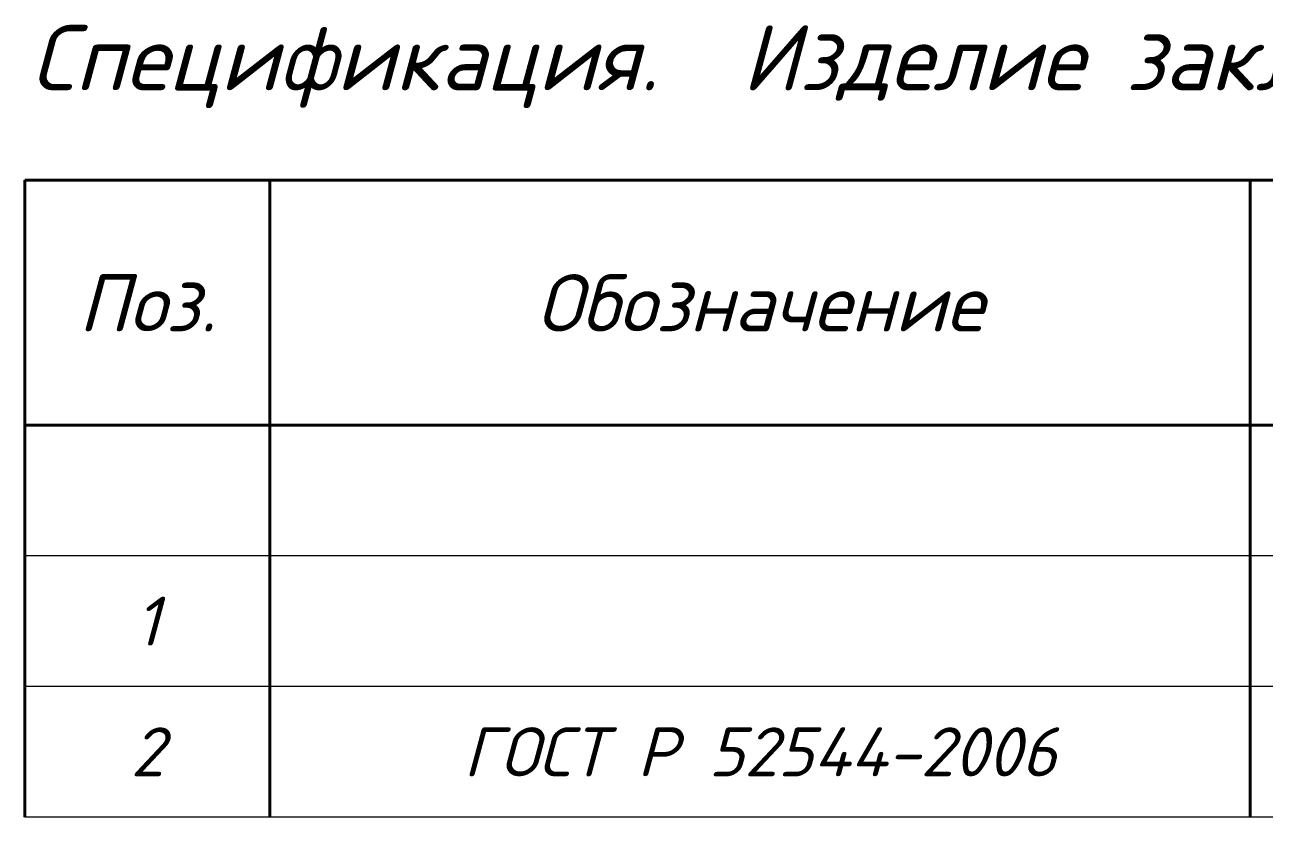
# Model space of a CAD drawing. Header units: millimetres. Extents: x 228418 to 313939, y -168000 to -150000.
# Drawn here: x 262655 to 270241, y -160761 to -155909 of the extents above; entities that cross this region are included whole.
import ezdxf
from ezdxf.enums import TextEntityAlignment as Align

# ---------------------------------------------------------------- set-up
doc = ezdxf.new("R2010")
doc.units = ezdxf.units.MM
doc.layers.get('0').update_dxf_attribs({"lineweight": 5})
doc.layers.add('k_ Рамка', color=252, linetype='Continuous', lineweight=40)
doc.styles.add('STEP PR', font='isocpeui.ttf')

# ---------------------------------------------------------------- blocks, each defined once
blk = doc.blocks.new('*U18')
for p, q in [((-18500, -1500), (0, -1500)), ((-18500, -3000), (-18500, -1500)), ((-17000, -3000), (-17000, -1500)), ((-11000, -3000), (-11000, -1500)), ((0, -3000), (-18500, -3000)), ((-18500, -5400), (-18500, -3000)), ((-17000, -5400), (-17000, -3000)), ((-11000, -5400), (-11000, -3000))]:
    blk.add_line(p, q)
at = {"color": 8, "lineweight": 20}
for p, q in [((0, -3800), (-18500, -3800)), ((0, -4600), (-18500, -4600)), ((0, -5400), (-18500, -5400))]:
    blk.add_line(p, q, dxfattribs=at)
at = {"style": 'STEP PR'}
for s, p in [('Поз.', (-17750, -2250)), ('Обозначение', (-14000, -2250))]:
    blk.add_text(s, height=350, dxfattribs=at).set_placement(p, align=Align.MIDDLE)
at = {"style": 'STEP PR', "flags": 8}
blk.add_attdef('СПЕЦИФИКАЦИЯ', (-18462.6, -949.7), '', height=400, dxfattribs=at)

msp = doc.modelspace()

# ---------------------------------------------------------------- block references
at = {"layer": 'k_ Рамка'}
ref = msp.add_blockref('*U18', (281154.57198, -155360.66521), dxfattribs=at)
ref.add_attrib('СПЕЦИФИКАЦИЯ', 'Спецификация.  Изделие закладное Мн-1', (262691.96627, -156310.40041), dxfattribs={"layer": '0', "height": 400, "style": 'STEP PR'})

# ---------------------------------------------------------------- texts
at = {"char_height": 300, "attachment_point": 5, "style": 'STEP PR'}
for s, insert, width in [('1', (263404.57198, -159560.40385), 1535.1078645), ('2', (263404.57198, -160360.40385), 1535.1078645), ('ГОСТ Р 52544-2006', (267154.57198, -160360.40385), 6000)]:
    msp.add_mtext(s, dxfattribs=dict(at, insert=insert, width=width))

doc.saveas('drawing.dxf')
